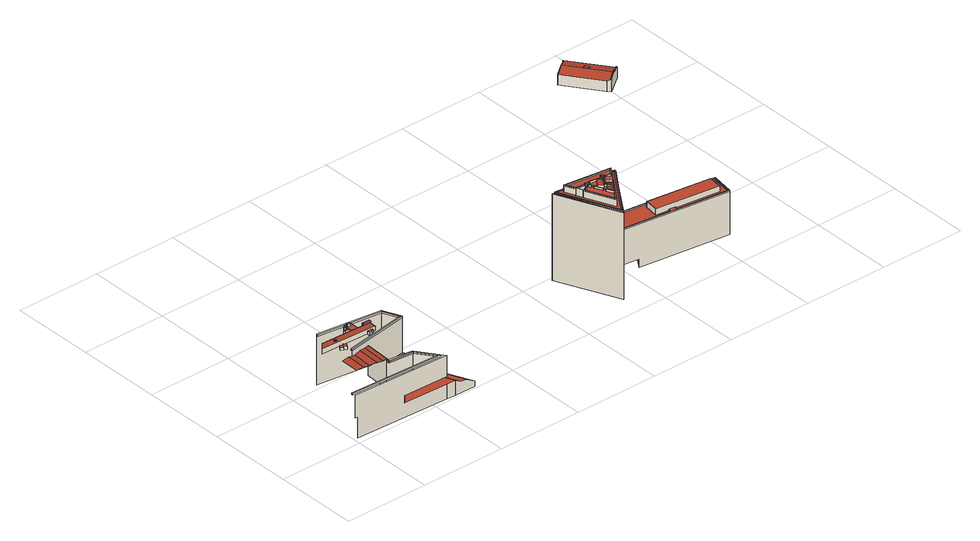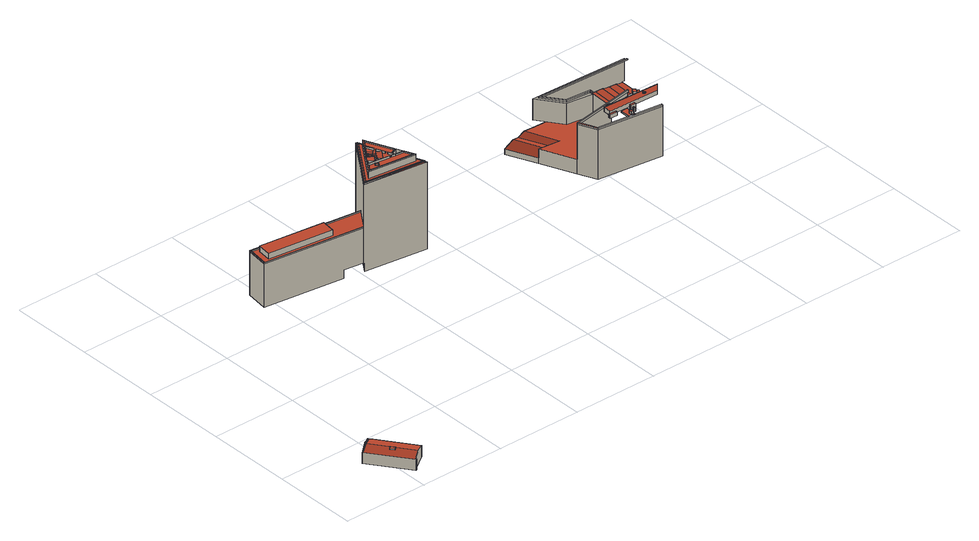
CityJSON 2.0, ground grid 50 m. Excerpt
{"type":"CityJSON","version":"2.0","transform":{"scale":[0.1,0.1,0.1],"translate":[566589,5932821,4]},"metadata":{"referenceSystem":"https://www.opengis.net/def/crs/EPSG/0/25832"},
"CityObjects":{
"building1":{"type":"Building","attributes":{"Grundfläche 2D":"5104.274283","Grundhöhe NN":"4.887"},"children":["building1-1","building1-2","building1-3","building1-4","building1-5","building1-6","building1-7","building1-8","building1-9","building1-10"],"geometry":[{"type":"MultiSurface","lod":"3","boundaries":[[[0,1,2,3]],[[4,5,6,7]],[[8,9,10]],[[11,10,9,12,13]],[[14,8,15]],[[12,9,8,14,16,17]],[[18,19,15]],[[14,15,19,20,16]],[[21,22,23,24]],[[25,24,23,26]],[[27,28,29,30,31,32,33,21,24,25,34]],[[35,36,26,23]],[[35,23,22,37,38]],[[19,18,39,40,20]],[[39,18,41]],[[42,43,44,45]],[[46,47,41,48]],[[49,36,35,38]],[[50,51,52,53,54,55]],[[49,38,56,57]],[[58,40,39,41]],[[47,59,60,61,58,41]],[[49,57,62,34,25,26,36]],[[63,55,54,64]],[[56,60,59,65,62,57]],[[66,67,63,64]],[[20,40,58,61,68,69,70,17,16]],[[71,42,45,72]],[[73,46,48,74]],[[75,76,77,78]],[[79,80,81,82]],[[80,83,84,81]],[[70,69,85,86]],[[87,88,89,90]],[[81,84,91,82],[92,93,94,95]],[[96,97,98,99,100,79,82,91]],[[91,84,83,96]],[[68,61,60,56,38,37,22,21,33,101,102,103]],[[1,71,72,2]],[[53,66,64,54]],[[5,73,74,6]],[[88,87,104,105]],[[34,62,65,27]],[[101,33,32,106]],[[101,107,108,102]],[[107,109,110,108]],[[103,102,108,110,111]],[[69,68,112,89,88]],[[113,109,107,101,106,114]],[[109,113,111,110]],[[103,111,115,112,68]],[[111,113,114,115]]],"semantics":{"surfaces":[{"type":"WallSurface"},{"type":"RoofSurface"},{"type":"OuterFloorSurface"},{"type":"OuterCeilingSurface"}],"values":[0,0,0,1,0,1,0,1,2,0,0,0,2,1,0,0,0,0,0,0,1,0,3,1,0,0,0,0,0,0,0,0,0,0,1,0,0,1,0,0,0,0,0,0,1,1,0,0,0,1,0,0]}}]},
"building1-1":{"type":"BuildingInstallation","parents":["building1"],"geometry":[{"type":"MultiSurface","lod":"3","boundaries":[[[116,117,118,119]],[[120,121,119,118]],[[116,119,121,122]],[[122,123,117,116]]],"semantics":{"surfaces":[{"type":"RoofSurface"},{"type":"WallSurface"}],"values":[0,1,1,1]}}]},
"building1-2":{"type":"BuildingInstallation","parents":["building1"],"geometry":[{"type":"MultiSurface","lod":"3","boundaries":[[[124,125,126,127]],[[128,129,124,127]],[[125,130,126]],[[130,131,132,126]],[[131,133,134,132]],[[133,135,136,134]],[[135,137,138,136]],[[137,139,138]],[[139,140,141,138]],[[140,142,143,141]],[[142,144,143]],[[144,145,146,143]],[[145,147,146]],[[147,148,149,146]],[[148,150,151,149]],[[150,152,153,154,151]],[[152,155,153]],[[155,156,157,153]],[[156,158,159,157]],[[158,160,159]],[[160,161,162,159]],[[161,163,162]],[[163,164,165,162]],[[164,166,167,165]],[[166,168,167]],[[167,168,169,170,171]],[[169,172,170]],[[170,172,173,174]],[[173,175,176,174]],[[175,177,176]],[[177,178,179,176]],[[178,180,181,179]],[[180,182,183,181]],[[182,184,128,183]],[[184,129,128]],[[185,186,127,126]],[[186,185,128,127]],[[187,185,126,132]],[[187,132,134]],[[187,134,136]],[[188,187,136,138]],[[189,188,138]],[[189,138,141]],[[189,141,143]],[[190,189,143]],[[190,143,146]],[[190,146,149,151]],[[191,190,151,154,153]],[[191,153,157]],[[191,157,159]],[[192,191,159]],[[162,193,192,159]],[[193,162,165]],[[167,193,165]],[[194,193,167,171,170]],[[195,194,170]],[[195,170,174]],[[195,174,176]],[[196,195,176,179]],[[185,186,185,187,188,189,190,191,192,193,194,195,196]],[[196,179,181]],[[196,181,183]],[[185,196,183,128]],[[125,124,197,198]],[[130,125,198,199]],[[129,184,200,201]],[[124,129,201,197]],[[131,130,199,202]],[[133,131,202,203]],[[135,133,203,204]],[[137,135,204,205]],[[139,137,205,206]],[[140,139,206,207]],[[142,140,207,208]],[[144,142,208,209]],[[145,144,209,210]],[[147,145,210,211]],[[148,147,211,212]],[[150,148,212,213]],[[152,150,213,214]],[[155,152,214,215]],[[156,155,215,216]],[[158,156,216,217]],[[160,158,217,218]],[[161,160,218,219]],[[163,161,219,220]],[[164,163,220,221]],[[166,164,221,222]],[[168,166,222,223]],[[169,168,223,224]],[[172,169,224,225]],[[173,172,225,226]],[[175,173,226,227]],[[177,175,227,228]],[[178,177,228,229]],[[180,178,229,230]],[[182,180,230,231]],[[184,182,231,200]]],"semantics":{"surfaces":[{"type":"RoofSurface"},{"type":"WallSurface"}],"values":[0,0,0,0,0,0,0,0,0,0,0,0,0,0,0,0,0,0,0,0,0,0,0,0,0,0,0,0,0,0,0,0,0,0,0,0,0,0,0,0,0,0,0,0,0,0,0,0,0,0,0,0,0,0,0,0,0,0,0,0,0,0,0,1,1,1,1,1,1,1,1,1,1,1,1,1,1,1,1,1,1,1,1,1,1,1,1,1,1,1,1,1,1,1,1,1,1,1]}}]},
"building1-3":{"type":"BuildingInstallation","parents":["building1"],"geometry":[{"type":"MultiSurface","lod":"3","boundaries":[[[232,233,234,235,236,237,238,239,240,241,242,243,244,245,246,247,248,249,250,251,252,253,254,255,256,257,258,259,260,261,262,263,264,265,266,267,268,269,270,271,272,273,274,275,276,277,278,279,280,281],[230,229,228,227,226,225,224,223,222,221,220,219,218,217,216,215,214,213,212,211,210,209,208,207,206,205,204,203,202,199,198,197,201,200,231]],[[282,283,234,233]],[[283,284,235,234]],[[285,286,281,280]],[[286,287,232,281]],[[287,282,233,232]],[[284,288,236,235]],[[288,289,237,236]],[[289,290,238,237]],[[290,291,239,238]],[[291,292,240,239]],[[292,293,241,240]],[[293,294,242,241]],[[294,295,243,242]],[[295,296,297,245,244,243]],[[297,298,246,245]],[[298,299,247,246]],[[299,300,301,249,248,247]],[[301,302,250,249]],[[302,303,251,250]],[[303,304,305,253,252,251]],[[305,306,254,253]],[[306,307,308,255,254]],[[308,309,256,255]],[[309,310,257,256]],[[310,311,258,257]],[[311,312,313,260,259,258]],[[313,314,261,260]],[[314,315,261]],[[315,316,317,263,262,261]],[[317,318,319,265,264,263]],[[319,320,321,267,266,265]],[[321,322,268,267]],[[322,323,269,268]],[[323,324,270,269]],[[324,325,271,270]],[[325,326,272,271]],[[326,327,273,272]],[[327,328,274,273]],[[328,329,275,274]],[[329,330,276,275]],[[330,331,332,278,277,276]],[[332,333,279,278]],[[333,285,280,279]]],"semantics":{"surfaces":[{"type":"RoofSurface"},{"type":"WallSurface"}],"values":[0,1,1,1,1,1,1,1,1,1,1,1,1,1,1,1,1,1,1,1,1,1,1,1,1,1,1,1,1,1,1,1,1,1,1,1,1,1,1,1,1,1,1,1]}}]},
"building1-4":{"type":"BuildingInstallation","parents":["building1"],"geometry":[{"type":"MultiSurface","lod":"3","boundaries":[[[334,335,336,337]],[[120,118,337,336,338]],[[118,117,334,337]],[[339,335,334,117,123]],[[336,335,339,338]]],"semantics":{"surfaces":[{"type":"RoofSurface"},{"type":"WallSurface"}],"values":[0,1,1,1,1]}}]},
"building1-5":{"type":"BuildingInstallation","parents":["building1"],"geometry":[{"type":"MultiSurface","lod":"3","boundaries":[[[340,341,342,343]],[[343,342,344,345]],[[340,343,345,346]],[[341,340,346,347]],[[342,341,347,344]]],"semantics":{"surfaces":[{"type":"RoofSurface"},{"type":"WallSurface"}],"values":[0,1,1,1,1]}}]},
"building1-6":{"type":"BuildingInstallation","parents":["building1"],"geometry":[{"type":"MultiSurface","lod":"3","boundaries":[[[348,349,350,351]],[[351,350,352,353]],[[353,354,348,351]],[[349,348,354,355]],[[355,352,350,349]]],"semantics":{"surfaces":[{"type":"RoofSurface"},{"type":"WallSurface"}],"values":[0,1,1,1,1]}}]},
"building1-7":{"type":"BuildingInstallation","parents":["building1"],"geometry":[{"type":"MultiSurface","lod":"3","boundaries":[[[356,357,358,359]],[[359,358,94,93]],[[356,359,93,92]],[[357,356,92,95]],[[358,357,95,94]]],"semantics":{"surfaces":[{"type":"RoofSurface"},{"type":"WallSurface"}],"values":[0,1,1,1,1]}}]},
"building1-8":{"type":"BuildingInstallation","parents":["building1"],"geometry":[{"type":"MultiSurface","lod":"3","boundaries":[[[360,361,362,363,364,365]],[[361,360,51,366]],[[366,367,362,361]],[[364,363,368,369]],[[367,368,363,362]],[[369,52,365,364]],[[51,360,365,52]]],"semantics":{"surfaces":[{"type":"RoofSurface"},{"type":"WallSurface"}],"values":[0,1,1,1,1,1,1]}}]},
"building1-9":{"type":"BuildingInstallation","parents":["building1"],"geometry":[{"type":"MultiSurface","lod":"3","boundaries":[[[370,371,372,373,374,375,376,377]],[[374,373,378,379]],[[376,375,380,381]],[[370,377,382,383]],[[375,374,379,380]],[[377,376,381,382]],[[371,370,383,384]],[[372,371,384,385]],[[373,372,385,378]]],"semantics":{"surfaces":[{"type":"RoofSurface"},{"type":"WallSurface"}],"values":[0,1,1,1,1,1,1,1,1]}}]},
"building1-10":{"type":"BuildingInstallation","parents":["building1"],"geometry":[{"type":"MultiSurface","lod":"3","boundaries":[[[105,98,76,85]],[[69,88,105,85]],[[97,77,76,98]]],"semantics":{"surfaces":[{"type":"RoofSurface"},{"type":"WallSurface"}],"values":[0,1,1]}}]},
"building2":{"type":"Building","attributes":{"Grundfläche 2D":"1309.230568","Grundhöhe NN":"8.379"},"children":["building2-1","building2-2","building2-3","building2-4","building2-5","building2-6","building2-7","building2-8","building2-9","building2-10","building2-11","building2-12","building2-13","building2-14","building2-15","building2-16"],"geometry":[{"type":"MultiSurface","lod":"3","boundaries":[[[386,387,388,389,390,391,392,393,394,395,396,397,398]],[[399,400,401,402,403,404,405]],[[406,407,403,402]],[[408,409,410,411]],[[412,413,414,415,416,417,418,419]],[[420,421,418]],[[420,422,421]],[[423,422,420,424,425,426]],[[415,427,425]],[[425,427,426]],[[427,428,429,421,430],[431,432,433]],[[434,435,436],[437,438,439,440,441,442,443,444,445,446,447]],[[448,449,450,451,452,453,454,455,456,457,458,459,460,461,462,463,464,465,466],[467,468,469,470,471,472,473,474,475,476,477,478]],[[479,480,481,482,483,484,485,486]],[[411,487,410,409,488,408]],[[489,490,491,492,493,494,495,496,497,498,499,500,501,502,503,504,505,506,507,508,509,510,511,512]],[[513,514,515,516,517,518,519,520,521],[522,523,524,525,526,527]],[[528,529,530,531]],[[529,527,526,530]],[[526,525,524,523,531,530]],[[531,523,522,528]],[[528,522,527,529]],[[428,413,412,429]],[[414,413,428,427]],[[430,423,426,427]],[[429,412,419,421]],[[422,423,430,421]],[[431,433,532,533]],[[534,438,437,535]],[[433,432,536,532]],[[533,536,432,431]],[[537,538,447,446]],[[539,540,537,446,445,444]],[[539,444,443,442,441,457,541,542]],[[440,458,457,441]],[[458,440,439,438,534,543]],[[535,437,447,538]],[[418,421,419]],[[415,414,427]],[[544,545,394,393]],[[545,546,395,394]],[[546,547,396,395]],[[521,520,398,397]],[[386,398,520,519]],[[387,386,519,518]],[[388,387,518,517]],[[392,391,514,513]],[[448,466,484,483,482]],[[486,485,484,466,465,548,549]],[[505,504,480,479]],[[481,449,448,482]],[[487,411,436,435]],[[410,487,435,434]],[[474,473,402,401]],[[532,536,488,409]],[[536,533,408,488]],[[537,540,539,494,493,492]],[[497,496,495,542,541,457]],[[499,498,456,455]],[[500,499,455,454]],[[501,500,454,453]],[[502,501,453,452]],[[508,507,462,461]],[[509,508,461,460]],[[460,459,510,509]],[[458,543,512,511]],[[534,535,490,489]],[[535,538,491,490]],[[538,537,492,491]],[[477,476,550,551,475,474,401,400,399,467,478,552,553]],[[406,402,473,472]],[[403,470,469,404]],[[405,404,469,468]],[[399,405,468,467]],[[533,532,409,408]],[[411,410,434,436]],[[554,555,556,557,545,544]],[[546,545,557,558]],[[559,560,547,546,558,561]],[[417,416,562,563]],[[563,564,565,554,544,393,392,513,521,397,396,547,560,566,424,420,418,417]],[[416,415,425,424,566,567,568,562]],[[561,556,555,559]],[[569,568,567,570]],[[569,570,565,564]],[[557,556,561,558]],[[562,568,569,564,563]],[[554,565,570,567,566,560,559,555]]],"semantics":{"surfaces":[{"type":"RoofSurface"},{"type":"WallSurface"},{"type":"GroundSurface"},{"type":"OuterCeilingSurface"}],"values":[0,0,0,0,0,0,0,0,0,0,0,0,0,0,0,0,0,0,1,1,1,1,1,1,1,1,1,1,1,1,1,1,1,1,1,1,1,1,1,1,1,1,1,1,1,1,1,1,1,1,1,1,1,1,1,1,1,1,1,1,1,1,1,1,1,1,1,1,1,1,1,1,1,1,1,1,1,1,1,1,1,1,1,1,1,2,2,3]}}]},
"building2-1":{"type":"BuildingInstallation","parents":["building2"],"geometry":[{"type":"MultiSurface","lod":"3","boundaries":[[[571,572,573,574,575,576,577]],[[578,579,574,573]],[[575,574,579,580]],[[576,575,580,581]],[[581,582,577,576]],[[456,498,497,457,458,511,510,459,583,572,571,577,582]],[[583,578,573,572]]],"semantics":{"surfaces":[{"type":"RoofSurface"},{"type":"WallSurface"}],"values":[0,1,1,1,1,1,1]}}]},
"building2-2":{"type":"BuildingInstallation","parents":["building2"],"geometry":[{"type":"MultiSurface","lod":"3","boundaries":[[[584,585,586,587]],[[588,585,584,589]],[[587,586,590,591]],[[592,589,584,587,591]],[[588,589,592,593]],[[590,586,585,588,593]]],"semantics":{"surfaces":[{"type":"RoofSurface"},{"type":"WallSurface"}],"values":[0,0,1,1,1,1]}}]},
"building2-3":{"type":"BuildingInstallation","parents":["building2"],"geometry":[{"type":"MultiSurface","lod":"3","boundaries":[[[594,595,596,597,598,479,486,599]],[[597,596,600,462,507,506]],[[597,506,505,479,598]],[[601,602,603,604,594,599,486,549,605,606,607]],[[604,608,595,594]],[[608,600,596,595]]],"semantics":{"surfaces":[{"type":"RoofSurface"},{"type":"WallSurface"}],"values":[0,1,1,1,1,1]}}]},
"building2-4":{"type":"BuildingInstallation","parents":["building2"],"geometry":[{"type":"MultiSurface","lod":"3","boundaries":[[[609,610,611,481,480,612]],[[613,614,611,610]],[[481,611,614,449]],[[504,503,612,480]],[[609,612,503,502,452,615]],[[615,613,610,609]]],"semantics":{"surfaces":[{"type":"RoofSurface"},{"type":"WallSurface"}],"values":[0,1,1,1,1,1]}}]},
"building2-5":{"type":"BuildingInstallation","parents":["building2"],"geometry":[{"type":"MultiSurface","lod":"3","boundaries":[[[616,617,407,406,618,619,620,621,622,623]],[[407,617,403]],[[618,406,472,624]],[[625,626,619,618,624]],[[626,627,620,619]],[[628,621,620,627,629]],[[622,621,628,630]],[[623,622,630,631]],[[616,623,631,632]],[[617,616,632,633]],[[633,470,403,617]]],"semantics":{"surfaces":[{"type":"RoofSurface"},{"type":"WallSurface"}],"values":[0,0,1,1,1,1,1,1,1,1,1]}}]},
"building2-6":{"type":"BuildingInstallation","parents":["building2"],"geometry":[{"type":"MultiSurface","lod":"3","boundaries":[[[552,634,635,636,637,638,639,640,553],[641,642,643,644,645,646,647]],[[648,477,553,640]],[[478,649,634,552]],[[649,650,635,634]],[[651,652,637,636]]],"semantics":{"surfaces":[{"type":"RoofSurface"},{"type":"WallSurface"}],"values":[0,1,1,1,1]}}]},
"building2-7":{"type":"BuildingInstallation","parents":["building2"],"geometry":[{"type":"MultiSurface","lod":"3","boundaries":[[[551,550,653,654,655,656,627,626]],[[629,627,656,657]],[[626,625,475,551]],[[658,659,660,661,662,663,655,654,653,550,476]],[[657,656,655,663]]],"semantics":{"surfaces":[{"type":"RoofSurface"},{"type":"WallSurface"}],"values":[0,1,1,1,1]}}]},
"building2-8":{"type":"BuildingInstallation","parents":["building2"],"geometry":[{"type":"MultiSurface","lod":"3","boundaries":[[[664,665,666,667,668]],[[669,664,668,670,671]],[[672,673,674,671,670,668,667,666,675,676]],[[669,671,674,677]],[[678,665,664,669,677]],[[666,665,678,675]]],"semantics":{"surfaces":[{"type":"RoofSurface"},{"type":"WallSurface"}],"values":[0,0,1,1,1,1]}}]},
"building2-9":{"type":"BuildingInstallation","parents":["building2"],"geometry":[{"type":"MultiSurface","lod":"3","boundaries":[[[679,680,681,682,683]],[[683,682,684,685,686]],[[681,680,641,647]],[[646,684,682,681,647]],[[685,684,646,645]],[[643,642,641,680,679,683,686,685,645,644]]],"semantics":{"surfaces":[{"type":"RoofSurface"},{"type":"WallSurface"}],"values":[0,0,1,1,1,1]}}]},
"building2-10":{"type":"BuildingInstallation","parents":["building2"],"geometry":[{"type":"MultiSurface","lod":"3","boundaries":[[[660,659,687,688,689,690,661]],[[648,640,639,688,687,659,658]],[[639,638,689,688]],[[638,637,652,662,661,690,689]]],"semantics":{"surfaces":[{"type":"RoofSurface"},{"type":"WallSurface"}],"values":[0,1,1,1]}}]},
"building2-11":{"type":"BuildingInstallation","parents":["building2"],"geometry":[{"type":"MultiSurface","lod":"3","boundaries":[[[691,692,693,694]],[[695,696,692,691]],[[693,692,696,697]],[[697,698,694,693]],[[695,691,694,698]]],"semantics":{"surfaces":[{"type":"RoofSurface"},{"type":"WallSurface"}],"values":[0,1,1,1,1]}}]},
"building2-12":{"type":"BuildingInstallation","parents":["building2"],"geometry":[{"type":"MultiSurface","lod":"3","boundaries":[[[699,602,601,700]],[[607,701,700,601]],[[699,700,701,702]],[[702,603,602,699]]],"semantics":{"surfaces":[{"type":"RoofSurface"},{"type":"WallSurface"}],"values":[0,1,1,1]}}]},
"building2-13":{"type":"BuildingInstallation","parents":["building2"],"geometry":[{"type":"MultiSurface","lod":"3","boundaries":[[[512,495,494,489]],[[444,438,534,489,494,539]],[[439,443,542,495,512,543]]],"semantics":{"surfaces":[{"type":"RoofSurface"},{"type":"WallSurface"}],"values":[0,1,1]}}]},
"building2-14":{"type":"BuildingInstallation","parents":["building2"],"geometry":[{"type":"MultiSurface","lod":"3","boundaries":[[[703,704,705,706,707,605,549,548,708],[677,674,673,672,676,675,678]],[[705,704,709,651,636,635]],[[650,710,706,705,635]],[[707,706,710,711]],[[711,606,605,707]],[[708,548,465,712]],[[712,713,709,704,703,708]]],"semantics":{"surfaces":[{"type":"RoofSurface"},{"type":"WallSurface"}],"values":[0,1,1,1,1,1,1]}}]},
"building2-15":{"type":"BuildingInstallation","parents":["building2"],"geometry":[{"type":"MultiSurface","lod":"3","boundaries":[[[714,715,716,717],[593,592,591,590]],[[718,719,717,716]],[[719,720,714,717]],[[720,721,715,714]],[[721,718,716,715]]],"semantics":{"surfaces":[{"type":"RoofSurface"},{"type":"WallSurface"}],"values":[0,1,1,1,1]}}]},
"building2-16":{"type":"BuildingInstallation","parents":["building2"],"geometry":[{"type":"MultiSurface","lod":"3","boundaries":[[[722,723,724,725]],[[525,722,725,524]],[[722,525,514,391,390,723]],[[390,389,724,723]],[[725,724,389,388,517,524]]],"semantics":{"surfaces":[{"type":"RoofSurface"},{"type":"WallSurface"}],"values":[0,1,1,1,1]}}]},
"building3":{"type":"Building","attributes":{"Grundfläche 2D":"348.628720","Grundhöhe NN":"4.803"},"children":["building3-1","building3-2","building3-3","building3-4"],"geometry":[{"type":"Solid","lod":"3","boundaries":[[[[726,727,728,729,730,731,732,733,734]],[[735,736,737,738,739,740,732,731,730]],[[734,733,741,742]],[[727,726,734,742,743]],[[744,737,736,735,730,729,728,727,743,745]],[[738,737,744,746]],[[739,738,746,747]],[[740,739,747,748]],[[733,732,740,748,741]],[[742,741,748,747,746,744,745,743]]]],"semantics":{"surfaces":[{"type":"RoofSurface"},{"type":"WallSurface"},{"type":"GroundSurface"}],"values":[[0,0,1,1,1,1,1,1,1,2]]}}]},
"building3-1":{"type":"BuildingInstallation","parents":["building3"],"geometry":[{"type":"MultiSurface","lod":"3","boundaries":[[[749,750,751,752]],[[753,754,750,749]],[[729,730,735,755,751,750,754]],[[755,756,752,751]],[[757,731,758,753,749,752,756]]],"semantics":{"surfaces":[{"type":"RoofSurface"},{"type":"WallSurface"}],"values":[0,1,1,1,1]}}]},
"building3-2":{"type":"BuildingInstallation","parents":["building3"],"geometry":[{"type":"MultiSurface","lod":"3","boundaries":[[[759,760,761,762]],[[762,761,763,764]],[[759,762,764,765]],[[765,766,760,759]],[[766,763,761,760]]],"semantics":{"surfaces":[{"type":"RoofSurface"},{"type":"WallSurface"}],"values":[0,1,1,1,1]}}]},
"building3-3":{"type":"BuildingInstallation","parents":["building3"],"geometry":[{"type":"MultiSurface","lod":"3","boundaries":[[[754,753,767,768]],[[769,728,768,767]],[[754,768,728,729]],[[767,753,758,769]]],"semantics":{"surfaces":[{"type":"RoofSurface"},{"type":"WallSurface"}],"values":[0,1,1,1]}}]},
"building3-4":{"type":"BuildingInstallation","parents":["building3"],"geometry":[{"type":"MultiSurface","lod":"3","boundaries":[[[770,771,756,755]],[[770,755,735,736]],[[771,770,736,772]],[[756,771,772,757]]],"semantics":{"surfaces":[{"type":"RoofSurface"},{"type":"WallSurface"}],"values":[0,1,1,1]}}]}
},
"vertices":[
[2,60,274],[544,39,274],[544,39,267],[2,60,267],[3,53,267],[559,30,267],[559,30,274],[3,53,274],[214,193,274],[195,196,277],[176,199,274],[156,201,271],[200,311,277],[161,312,271],[234,190,271],[253,187,274],[239,313,271],[223,310,274],[292,181,274],[273,184,277],[279,320,277],[320,26,96],[321,40,96],[320,40,96],[319,26,96],[319,26,141],[320,40,141],[587,16,267],[8,39,267],[8,39,134],[25,38,134],[25,38,9],[587,16,9],[587,16,96],[587,16,141],[332,173,96],[332,173,141],[334,158,96],[335,174,96],[311,178,271],[318,326,271],[335,175,274],[325,151,274],[326,170,274],[326,170,267],[325,151,267],[334,158,267],[335,175,267],[334,158,274],[335,174,141],[93,390,303],[379,378,303],[405,377,303],[429,376,303],[429,376,330],[93,390,330],[352,176,96],[352,176,141],[342,330,274],[335,179,267],[335,179,96],[342,330,96],[486,157,141],[129,431,328],[431,419,328],[486,157,267],[431,419,303],[129,431,303],[605,376,96],[605,376,303],[223,310,303],[472,139,274],[472,139,267],[476,147,267],[476,147,274],[223,318,313],[594,382,313],[594,382,303],[223,318,303],[332,502,303],[330,436,303],[330,436,312],[332,502,312],[369,435,303],[369,435,312],[605,376,313],[223,310,313],[179,530,303],[559,481,303],[559,481,9],[179,530,9],[371,497,312],[352,476,312],[337,477,312],[338,492,312],[352,491,312],[371,497,303],[554,474,303],[554,474,313],[178,522,313],[178,522,303],[639,14,96],[562,194,96],[689,181,96],[179,530,313],[559,481,313],[639,14,9],[677,12,75],[600,190,75],[710,11,75],[634,187,75],[689,181,43],[605,376,9],[764,9,43],[764,9,9],[689,181,9],
[182,355,316],[196,346,316],[209,367,316],[195,376,316],[209,367,303],[195,376,303],[182,355,303],[196,346,303],
[193,412,332],[192,412,332],[192,410,333],[193,410,333],[194,410,333],[194,412,332],[191,412,332],[190,411,332],[191,409,333],[189,410,332],[190,409,333],[188,409,332],[190,408,333],[187,408,332],[189,407,333],[187,407,332],[187,406,332],[189,406,333],[187,405,332],[189,405,333],[187,404,332],[188,403,332],[190,404,333],[188,402,332],[189,402,332],[190,403,333],[190,401,332],[191,403,333],[191,400,332],[192,402,333],[191,402,333],[192,400,332],[193,400,332],[193,402,333],[194,400,332],[194,402,333],[195,400,332],[196,401,332],[195,403,333],[197,401,332],[197,402,332],[196,403,333],[198,402,332],[196,404,333],[198,403,332],[199,404,332],[197,405,333],[197,404,333],[199,405,332],[199,406,332],[197,406,333],[199,407,332],[197,407,333],[199,408,332],[198,409,332],[196,408,333],[197,410,332],[196,409,333],[196,411,332],[195,409,333],[195,412,332],[193,407,333],[193,408,333],[192,407,333],[192,406,333],[191,406,333],[192,405,333],[193,404,333],[194,404,333],[194,405,333],[195,405,333],[195,406,333],[194,407,333],[193,412,331],[192,412,331],[191,412,331],[195,412,331],[194,412,331],[190,411,331],[189,410,331],[188,409,331],[187,408,331],[187,407,331],[187,406,331],[187,405,331],[187,404,331],[188,403,331],[188,402,331],[189,402,331],[190,401,331],[191,400,331],[192,400,331],[193,400,331],[194,400,331],[195,400,331],[196,401,331],[197,401,331],[197,402,331],[198,402,331],[198,403,331],[199,404,331],[199,405,331],[199,406,331],[199,407,331],[199,408,331],[198,409,331],[197,410,331],[196,411,331],
[194,413,331],[193,413,331],[192,413,331],[191,413,331],[190,413,331],[189,412,331],[188,411,331],[187,410,331],[186,410,331],[186,409,331],[186,408,331],[186,407,331],[186,406,331],[185,406,331],[186,405,331],[186,404,331],[186,403,331],[186,402,331],[187,401,331],[188,401,331],[188,400,331],[189,400,331],[190,399,331],[191,399,331],[192,398,331],[193,398,331],[194,398,331],[194,399,331],[195,399,331],[196,399,331],[197,399,331],[197,400,331],[198,400,331],[198,401,331],[199,401,331],[199,402,331],[200,403,331],[200,404,331],[200,405,331],[201,406,331],[200,407,331],[200,408,331],[200,409,331],[199,410,331],[198,411,331],[198,412,331],[197,412,331],[197,413,331],[196,413,331],[195,413,331],[193,413,329],[192,413,329],[191,413,329],[196,413,329],[195,413,329],[194,413,329],[190,413,329],[189,412,329],[188,411,329],[187,410,329],[186,410,329],[186,409,329],[186,408,329],[186,407,329],[186,406,329],[185,406,329],[186,405,329],[186,404,329],[186,403,329],[186,402,329],[187,401,329],[188,401,329],[188,400,329],[189,400,329],[190,399,329],[190,399,330],[191,399,330],[192,398,330],[193,398,330],[194,398,330],[194,399,330],[195,399,330],[196,399,330],[196,399,329],[197,399,329],[197,400,329],[198,400,329],[198,401,329],[199,401,329],[199,402,329],[200,403,329],[200,404,329],[200,405,329],[201,406,329],[200,407,329],[200,408,329],[200,409,329],[199,410,329],[198,411,329],[198,412,329],[197,412,329],[197,413,329],
[196,346,323],[211,337,323],[224,357,323],[209,367,323],[224,357,303],[211,337,303],
[314,437,328],[315,449,328],[285,450,328],[285,439,328],[285,450,303],[285,439,303],[314,437,303],[315,449,303],
[318,463,326],[318,475,326],[310,476,326],[309,463,326],[310,476,303],[309,463,303],[318,463,303],[318,475,303],
[352,476,327],[352,491,327],[338,492,327],[337,477,327],
[379,378,324],[379,362,324],[392,362,324],[392,363,324],[404,363,324],[405,377,324],[379,362,303],[392,362,303],[392,363,303],[404,363,303],
[402,433,325],[447,431,325],[447,443,325],[402,445,325],[402,442,325],[404,442,325],[404,435,325],[402,435,325],[402,445,303],[402,442,303],[404,442,303],[404,435,303],[402,435,303],[402,433,303],[447,431,303],[447,443,303],
[2589,309,307],[2573,187,307],[2269,226,307],[2269,221,307],[2231,226,307],[2232,231,307],[1929,269,307],[1925,264,307],[2578,180,307],[2596,314,307],[2012,389,307],[2008,383,307],[2492,321,307],[1830,268,615],[1855,305,615],[1860,311,615],[1858,312,615],[1860,318,615],[1839,333,616],[1805,285,617],[1861,315,615],[1862,317,615],[1650,434,570],[1799,91,570],[1800,101,570],[1657,428,570],[1798,88,559],[1647,436,559],[1658,434,559],[1648,440,559],[1641,441,559],[1798,80,559],[1802,86,559],[1805,97,559],[1925,264,559],[1805,97,563],[1922,266,559],[2007,389,559],[2014,393,559],[2005,394,559],[1997,391,559],[1658,434,563],[1647,436,563],[1798,88,563],[2007,389,563],[1650,434,563],[2005,388,563],[1799,91,563],[1800,101,567],[1996,385,567],[1657,428,567],[1803,139,567],[1730,308,567],[1733,309,567],[1775,328,567],[1770,340,567],[1767,340,567],[1716,347,567],[1713,347,567],[1712,349,567],[1687,406,567],[1964,370,567],[1885,326,604],[1913,306,604],[1916,304,604],[1930,325,604],[1926,326,604],[1953,365,604],[1697,398,604],[1718,351,604],[1768,345,604],[1770,340,604],[1775,328,604],[1777,324,604],[1737,306,604],[1805,151,604],[1834,193,604],[1836,189,604],[1895,274,604],[1884,282,604],[1864,296,604],[1830,268,604],[1805,285,604],[1839,333,604],[1860,318,604],[1862,317,604],[1861,315,604],[1858,312,604],[1860,311,604],[1855,305,604],[1848,294,604],[1845,290,604],[1834,274,604],[1895,274,615],[1916,304,615],[1913,306,615],[1885,326,616],[1870,304,616],[1864,296,616],[1884,282,616],[1892,276,615],[1996,385,570],[2005,388,570],[1730,308,610],[1803,139,610],[1964,370,610],[1687,406,610],[1712,349,610],[1713,347,610],[1716,347,610],[1767,340,610],[1770,340,610],[1768,345,610],[1718,351,610],[1697,398,610],[1953,365,610],[1926,326,610],[1930,325,610],[1916,304,610],[1895,274,610],[1836,189,610],[1834,193,610],[1805,151,610],[1737,306,610],[1777,324,610],[1775,328,610],[1733,309,610],[1929,269,301],[2232,231,301],[2231,226,301],[2269,221,301],[2269,226,301],[2573,187,301],[2589,309,301],[2492,321,301],[2008,383,301],[2549,293,301],[2538,211,301],[2272,245,301],[2234,250,301],[2162,260,301],[2172,341,301],[2549,293,334],[2172,341,334],[2162,260,334],[2538,211,334],[1799,91,567],[1650,434,567],[1730,308,604],[1803,139,604],[2005,388,567],[1687,406,604],[1964,370,604],[1713,347,604],[1712,349,604],[1767,340,604],[1716,347,604],[1733,309,604],[1925,264,301],[2578,180,301],[2596,314,301],[2012,389,301],[1884,282,609],[1892,276,609],[1848,294,614],[1855,305,614],[1834,274,605],[1845,290,605],[1925,264,95],[2043,248,95],[2043,248,44],[2578,180,44],[2596,314,44],[2130,374,95],[2012,389,95],[2130,374,44],[1641,441,44],[1798,80,44],[1895,220,44],[1895,220,95],[2014,393,95],[2009,393,95],[2009,393,44],[1890,221,44],[1890,221,95],
[1768,345,615],[1784,307,615],[1787,309,615],[1773,342,615],[1789,340,615],[1790,343,615],[1768,346,615],[1787,309,604],[1773,342,604],[1789,340,604],[1790,343,604],[1768,346,604],[1784,307,604],
[1882,349,610],[1894,341,610],[1898,347,609],[1887,356,609],[1889,335,609],[1878,344,609],[1898,347,606],[1887,356,606],[1878,344,606],[1889,335,606],
[1837,196,615],[1818,238,615],[1815,236,615],[1836,189,615],[1874,244,615],[1872,246,615],[1815,236,604],[1865,237,606],[1858,226,606],[1858,226,604],[1837,196,604],[1872,246,609],[1872,246,604],[1865,237,604],[1818,238,604],
[1802,342,615],[1801,339,615],[1925,323,615],[1930,325,615],[1801,339,604],[1925,323,604],[1802,342,604],
[1866,329,615],[1860,321,615],[1861,311,615],[1856,304,615],[1864,299,615],[1869,305,615],[1868,315,615],[1874,323,615],[1861,311,604],[1856,304,604],[1856,304,614],[1864,299,614],[1869,305,604],[1864,299,604],[1868,315,604],[1874,323,604],[1866,329,604],[1860,321,604],
[1850,263,605],[1852,267,605],[1861,279,605],[1854,284,605],[1853,283,605],[1846,288,605],[1847,289,605],[1858,279,605],[1857,278,605],[1853,273,605],[1853,272,605],[1849,267,605],[1837,275,605],[1846,287,605],[1847,289,604],[1850,263,604],[1852,267,604],[1861,279,604],[1854,284,604],
[1849,293,614],[1850,292,614],[1858,287,614],[1866,298,614],[1866,298,604],[1849,293,604],[1849,293,613],[1850,292,613],[1856,288,613],[1856,288,604],[1858,287,604],
[1874,266,613],[1879,272,611],[1867,280,611],[1863,275,612],[1863,274,613],[1870,260,611],[1859,269,611],[1858,268,611],[1863,274,609],[1859,269,609],[1858,268,609],[1867,280,609],[1863,275,609],[1870,260,609],[1879,272,609],
[1857,278,610],[1858,279,610],[1846,287,610],[1841,281,611],[1853,273,611],[1837,275,610],[1849,267,610],[1853,272,611],
[1847,289,612],[1846,288,612],[1853,283,612],[1854,284,612],
[1792,297,615],[1789,296,615],[1810,248,615],[1813,249,615],[1792,297,604],[1789,296,604],[1810,248,604],[1813,249,604],
[1830,245,606],[1837,256,606],[1837,256,604],[1830,245,604],
[1869,284,609],[1866,286,609],[1852,267,609],[1867,257,609],[1863,252,609],[1880,276,609],[1866,286,604],[1867,257,604],[1863,252,604],[1880,276,604],[1869,284,604],
[1874,343,606],[1890,332,606],[1902,348,606],[1886,359,606],[1902,348,604],[1886,359,604],[1874,343,604],[1890,332,604],
[2234,250,309],[2231,226,309],[2269,221,309],[2272,245,309],
[3004,1580,74],[3007,1578,74],[3009,1580,75],[3047,1607,84],[3053,1612,85],[3051,1616,85],[2895,1831,85],[2841,1793,72],[2987,1591,72],[3058,1615,84],[3101,1647,73],[3104,1649,72],[2943,1872,72],[2939,1869,73],[2942,1865,73],[2841,1793,8],[2987,1591,8],[3007,1578,8],[3104,1649,8],[3053,1612,8],[2943,1872,8],[2939,1869,8],[2942,1865,8],
[3044,1611,93],[3047,1607,93],[3058,1615,93],[3055,1619,93],[3044,1611,88],[3047,1607,88],[3058,1615,89],[3055,1619,89],[3055,1619,84],[3044,1611,84],
[2979,1717,88],[2992,1727,88],[2976,1749,88],[2963,1739,88],[2976,1749,82],[2963,1739,85],[2979,1717,85],[2992,1727,82],
[3007,1584,79],[3009,1580,79],[3007,1584,75],
[3101,1647,79],[3099,1650,79],[3099,1650,73]
]}
